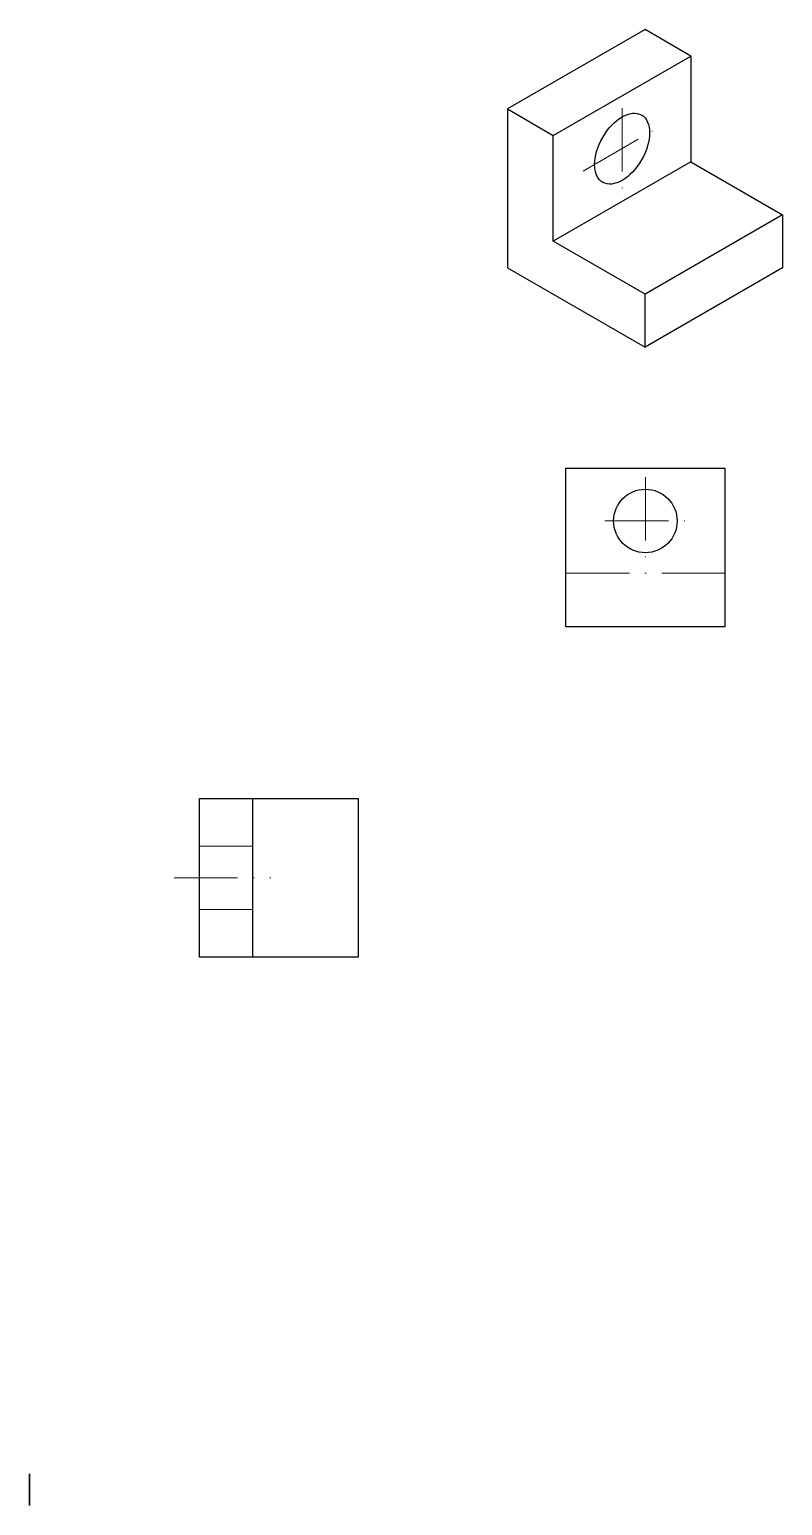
# Model space of a CAD drawing. Header units: millimetres. Extents: x 5 to 147, y 4 to 283.
import ezdxf

# ---------------------------------------------------------------- set-up
doc = ezdxf.new("R2010")
doc.units = ezdxf.units.MM
doc.linetypes.add('ACAD_ISO10W100', pattern=[18, 12, -3, 0, -3])
doc.layers.add('Auxiliares', color=3, linetype='ACAD_ISO10W100', lineweight=15)
doc.layers.add('Ejes', color=1, linetype='ACAD_ISO10W100', lineweight=15)

msp = doc.modelspace()

# ---------------------------------------------------------------- linework, layer by layer
for p, q in [((121.31, 283.27), (95.32, 268.27)), ((129.97, 278.27), (121.31, 283.27)), ((103.98, 263.27), (129.97, 278.27)), ((129.97, 278.27), (129.97, 258.27)), ((95.32, 268.27), (103.98, 263.27)), ((95.32, 268.27), (95.32, 238.27)), ((103.98, 243.27), (103.98, 263.27)), ((129.97, 258.27), (103.98, 243.27)), ((129.97, 258.27), (147.29, 248.27)), ((147.29, 248.27), (121.31, 233.27)), ((147.29, 248.27), (147.29, 238.27)), ((121.31, 233.27), (103.98, 243.27)), ((95.32, 238.27), (121.31, 223.27)), ((147.29, 238.27), (121.31, 223.27)), ((121.31, 223.27), (121.31, 233.27)), ((106.37, 170.45), (106.37, 200.45)), ((106.37, 200.45), (136.37, 200.45)), ((136.37, 200.45), (136.37, 170.45)), ((136.37, 170.45), (106.37, 170.45)), ((37.11, 138.06), (67.11, 138.06)), ((37.11, 108.06), (37.11, 138.06)), ((47.11, 138.06), (47.11, 108.06)), ((67.11, 138.06), (67.11, 108.06)), ((67.11, 108.06), (37.11, 108.06)), ((5, 7.5, 15), (5, 7.5, 5))]:
    msp.add_line(p, q)
msp.add_circle((121.37, 190.45), 6)
at = {"extrusion": (1, 0, 0)}
msp.add_circle((7.5, 10, 5), 3, dxfattribs=at)
msp.add_ellipse((116.98, 260.77), major_axis=(-3.67, -6.36), ratio=0.57735)
at = {"layer": 'Auxiliares'}
for p, q in [((106.37, 180.59), (136.37, 180.59)), ((47.11, 129.06), (37.11, 129.06)), ((47.11, 117.06), (37.11, 117.06))]:
    msp.add_line(p, q, dxfattribs=at)
at = {"layer": 'Ejes'}
for p, q in [((116.98, 268.44), (116.98, 252.73)), ((109.63, 256.54), (124.86, 265.33)), ((121.37, 198.74), (121.37, 181.8)), ((113.73, 190.45), (129.24, 190.45)), ((32.33, 123.06), (50.58, 123.06))]:
    msp.add_line(p, q, dxfattribs=at)

doc.saveas('drawing.dxf')
